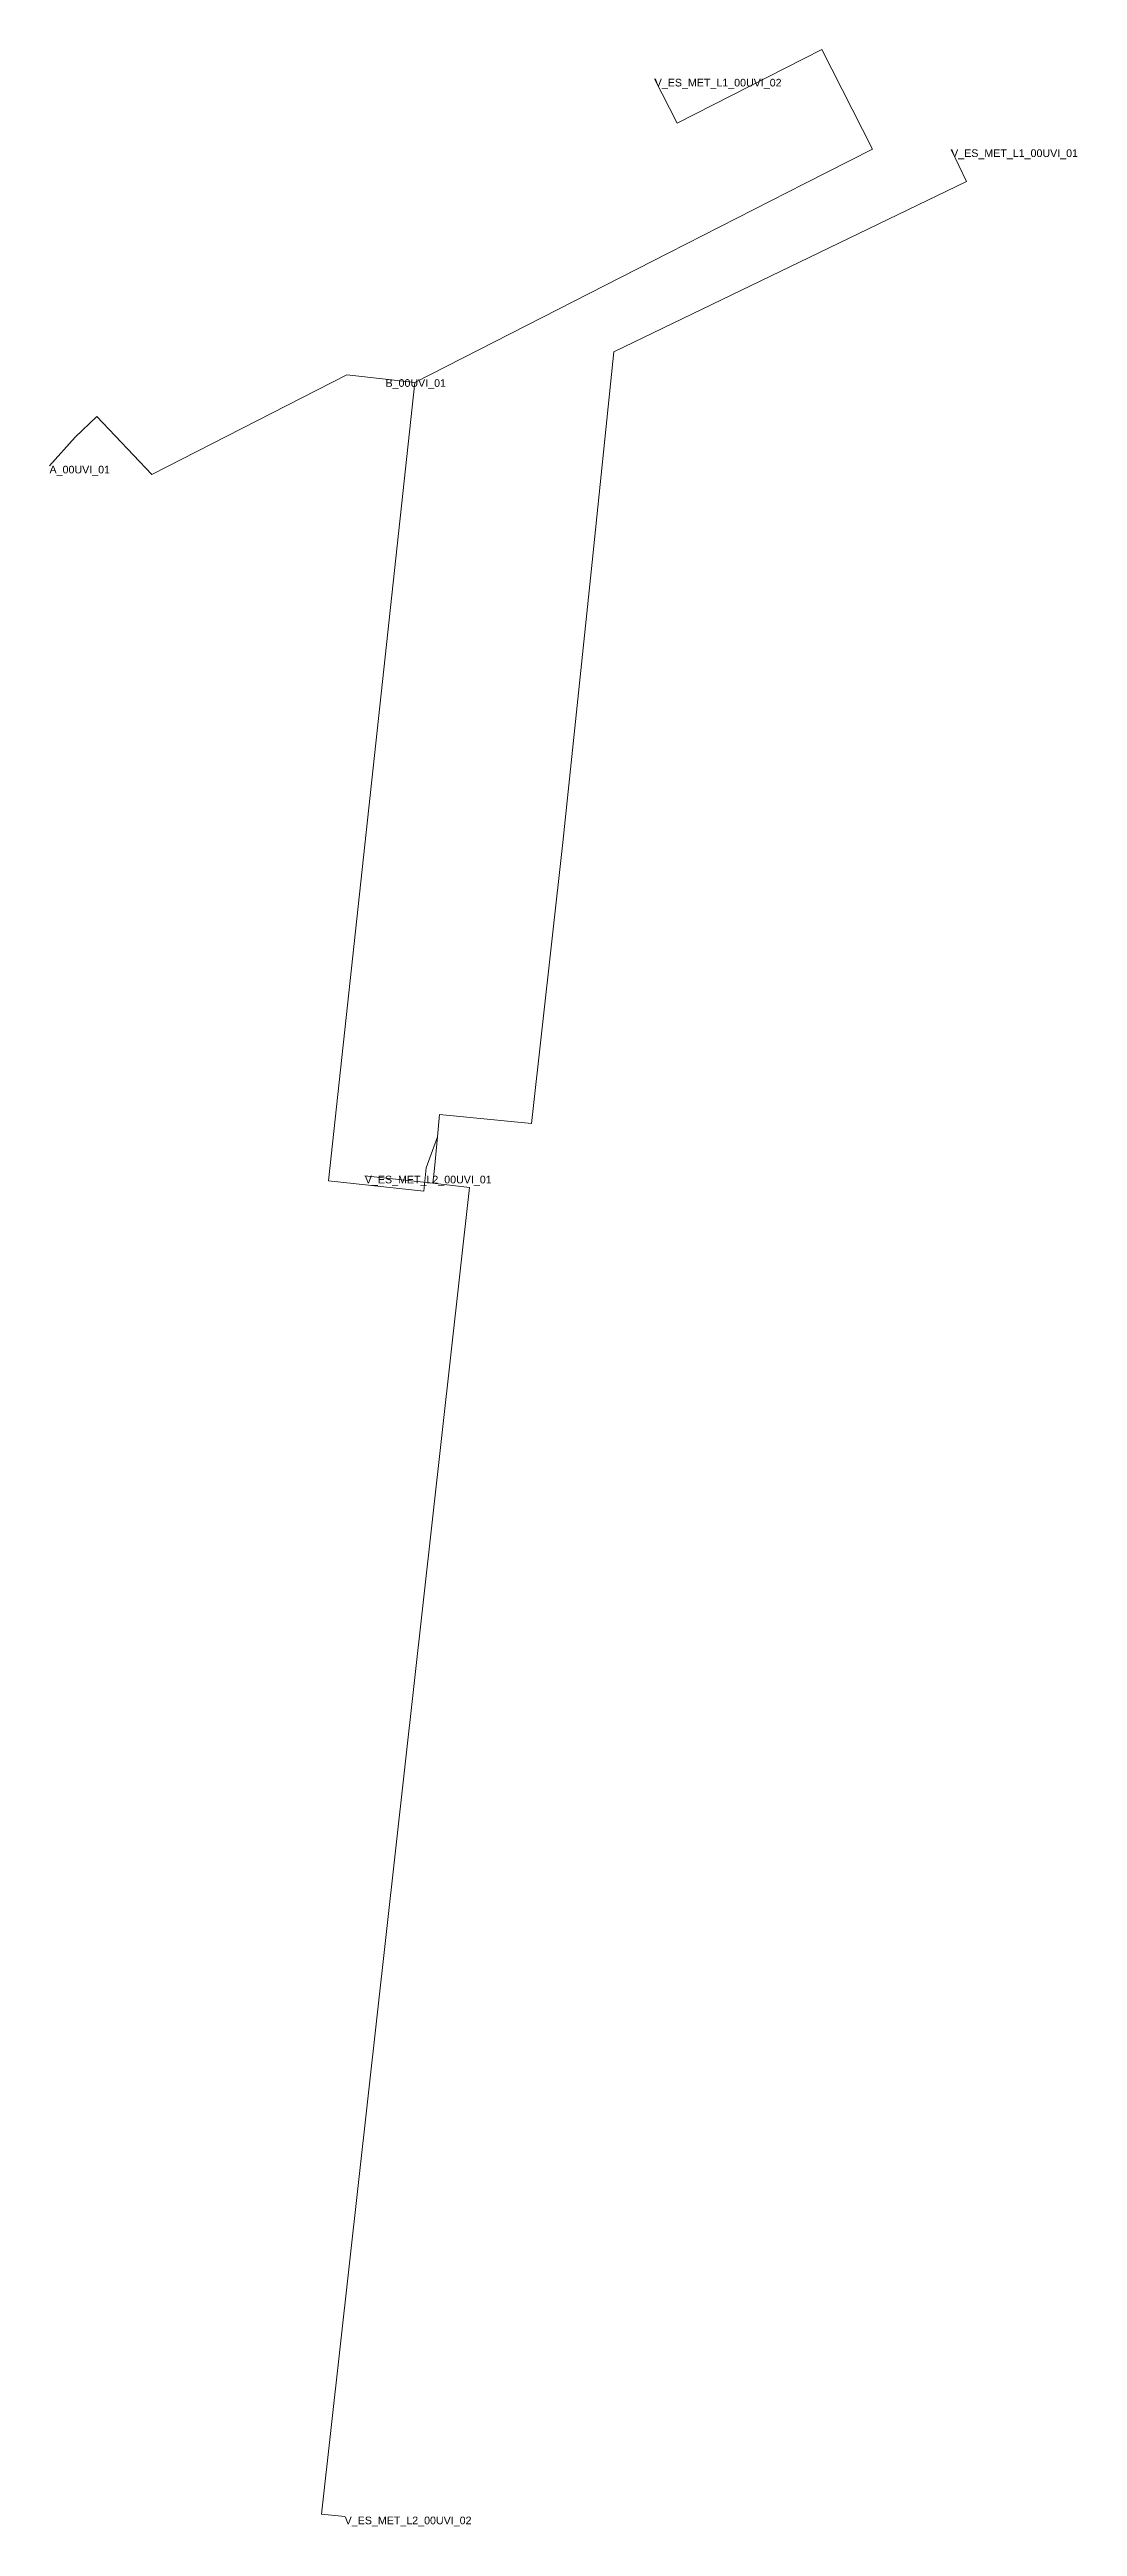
# Model space of a CAD drawing. Header units: metres. Extents: x 430074 to 430141, y 4581763 to 4581926.
import ezdxf
from ezdxf.enums import TextEntityAlignment as Align

# ---------------------------------------------------------------- set-up
doc = ezdxf.new("R2010")
doc.units = ezdxf.units.M
doc.header["$MEASUREMENT"] = 0
for name, color, linetype, lineweight, true_color in [('01_A_AccesTren_t', 40, 'Continuous', 0, 0xffd600), ('01_C_AccesExt_t', 251, 'Continuous', 0, 0x646464), ('01_I_Ascensor_l', 251, 'Continuous', 0, 0x646464), ('01_I_BarreraTarifaria_t', 251, 'Continuous', 0, 0x646464), ('01_I_Horitzontal_l', 251, 'Continuous', 0, 0x646464), ('01_I_Rampa_l', 251, 'Continuous', 0, 0x646464)]:
    doc.layers.add(name, color=color, linetype=linetype, lineweight=lineweight, true_color=true_color)
doc.styles.add('Style-Arial', font='arial.ttf')

msp = doc.modelspace()

# ---------------------------------------------------------------- linework, layer by layer
at = {"layer": '01_I_Ascensor_l'}
msp.add_line((430075.65716, 4581900.178826, -10), (430073.986257, 4581898.316516), dxfattribs=at)
at = {"layer": '01_I_Ascensor_l', "extrusion": (0.9748221785032017, -0.2213551699536339, 0.026899982027312), "elevation": -594947.261818, "flags": 128}
msp.add_lwpolyline([(4563347.182999, 15999.860519), (4563349.309976, 15989.856899), (4563347.247842, 15979.853279)], dxfattribs=at)
at = {"layer": '01_I_Horitzontal_l'}
for p, q in [((430097.910846, 4581903.777988, -10), (430114.557364, 4581912.254844, -10)), ((430095.993066, 4581903.985266, -10), (430097.910846, 4581903.777988, -10)), ((430099.102151, 4581851.326251, -30), (430094.637462, 4581851.818231, -30)), ((430099.197791, 4581852.287405, -30), (430099.102151, 4581851.326251, -30))]:
    msp.add_line(p, q, dxfattribs=at)
at = {"layer": '01_I_Horitzontal_l', "flags": 128}
for points, elevation in [([(430123.469062, 4581916.79279), (430127.901071, 4581919.049623), (430124.578182, 4581925.575169), (430115.093852, 4581920.745632), (430113.614867, 4581923.650088)], -10), ([(430109.522692, 4581891.992504), (430110.960025, 4581905.772314), (430134.054983, 4581916.936383), (430133.039924, 4581919.036221)], -20), ([(430075.65716, 4581900.178826), (430077.084438, 4581901.53454), (430080.680528, 4581897.748626), (430093.450372, 4581904.260086), (430095.993066, 4581903.985266)], -10), ([(430097.910846, 4581903.777988), (430092.263052, 4581851.487329), (430098.49346, 4581850.814397), (430098.658599, 4581852.343348)], -10), ([(430099.392003, 4581854.357934), (430099.540372, 4581855.83477), (430105.555587, 4581855.23746), (430107.609408, 4581873.649724)], -20), ([(430099.102151, 4581851.326251), (430101.502504, 4581851.058511), (430091.799049, 4581764.1705), (430093.318281, 4581764.001056)], -30)]:
    msp.add_lwpolyline(points, dxfattribs=dict(at, elevation=elevation))
at = {"layer": '01_I_Rampa_l'}
for p, q in [((430114.557364, 4581912.254844, -10), (430123.469062, 4581916.79279, -10)), ((430107.609408, 4581873.649724, -20), (430109.522692, 4581891.992504, -20))]:
    msp.add_line(p, q, dxfattribs=at)

# ---------------------------------------------------------------- texts
at = {"layer": '01_A_AccesTren_t', "style": 'Style-Arial'}
for s, p in [('V_ES_MET_L1_00UVI_02', (430113.628384, 4581923.656701, -10)), ('V_ES_MET_L1_00UVI_01', (430133.04376, 4581919.038055, -20)), ('V_ES_MET_L2_00UVI_01', (430094.637462, 4581851.818231, -30)), ('V_ES_MET_L2_00UVI_02', (430093.318281, 4581764.001056, -30))]:
    msp.add_text(s, height=0.5, dxfattribs=at).set_placement(p, align=Align.TOP_LEFT)
at = {"layer": '01_C_AccesExt_t', "style": 'Style-Arial'}
msp.add_text('A_00UVI_01', height=0.5, dxfattribs=at).set_placement((430073.986257, 4581898.316516), align=Align.TOP_LEFT)
at = {"layer": '01_I_BarreraTarifaria_t', "style": 'Style-Arial'}
msp.add_text('B_00UVI_01', height=0.5, dxfattribs=at).set_placement((430095.993066, 4581903.985266, -10), align=Align.TOP_LEFT)

doc.saveas('drawing.dxf')
